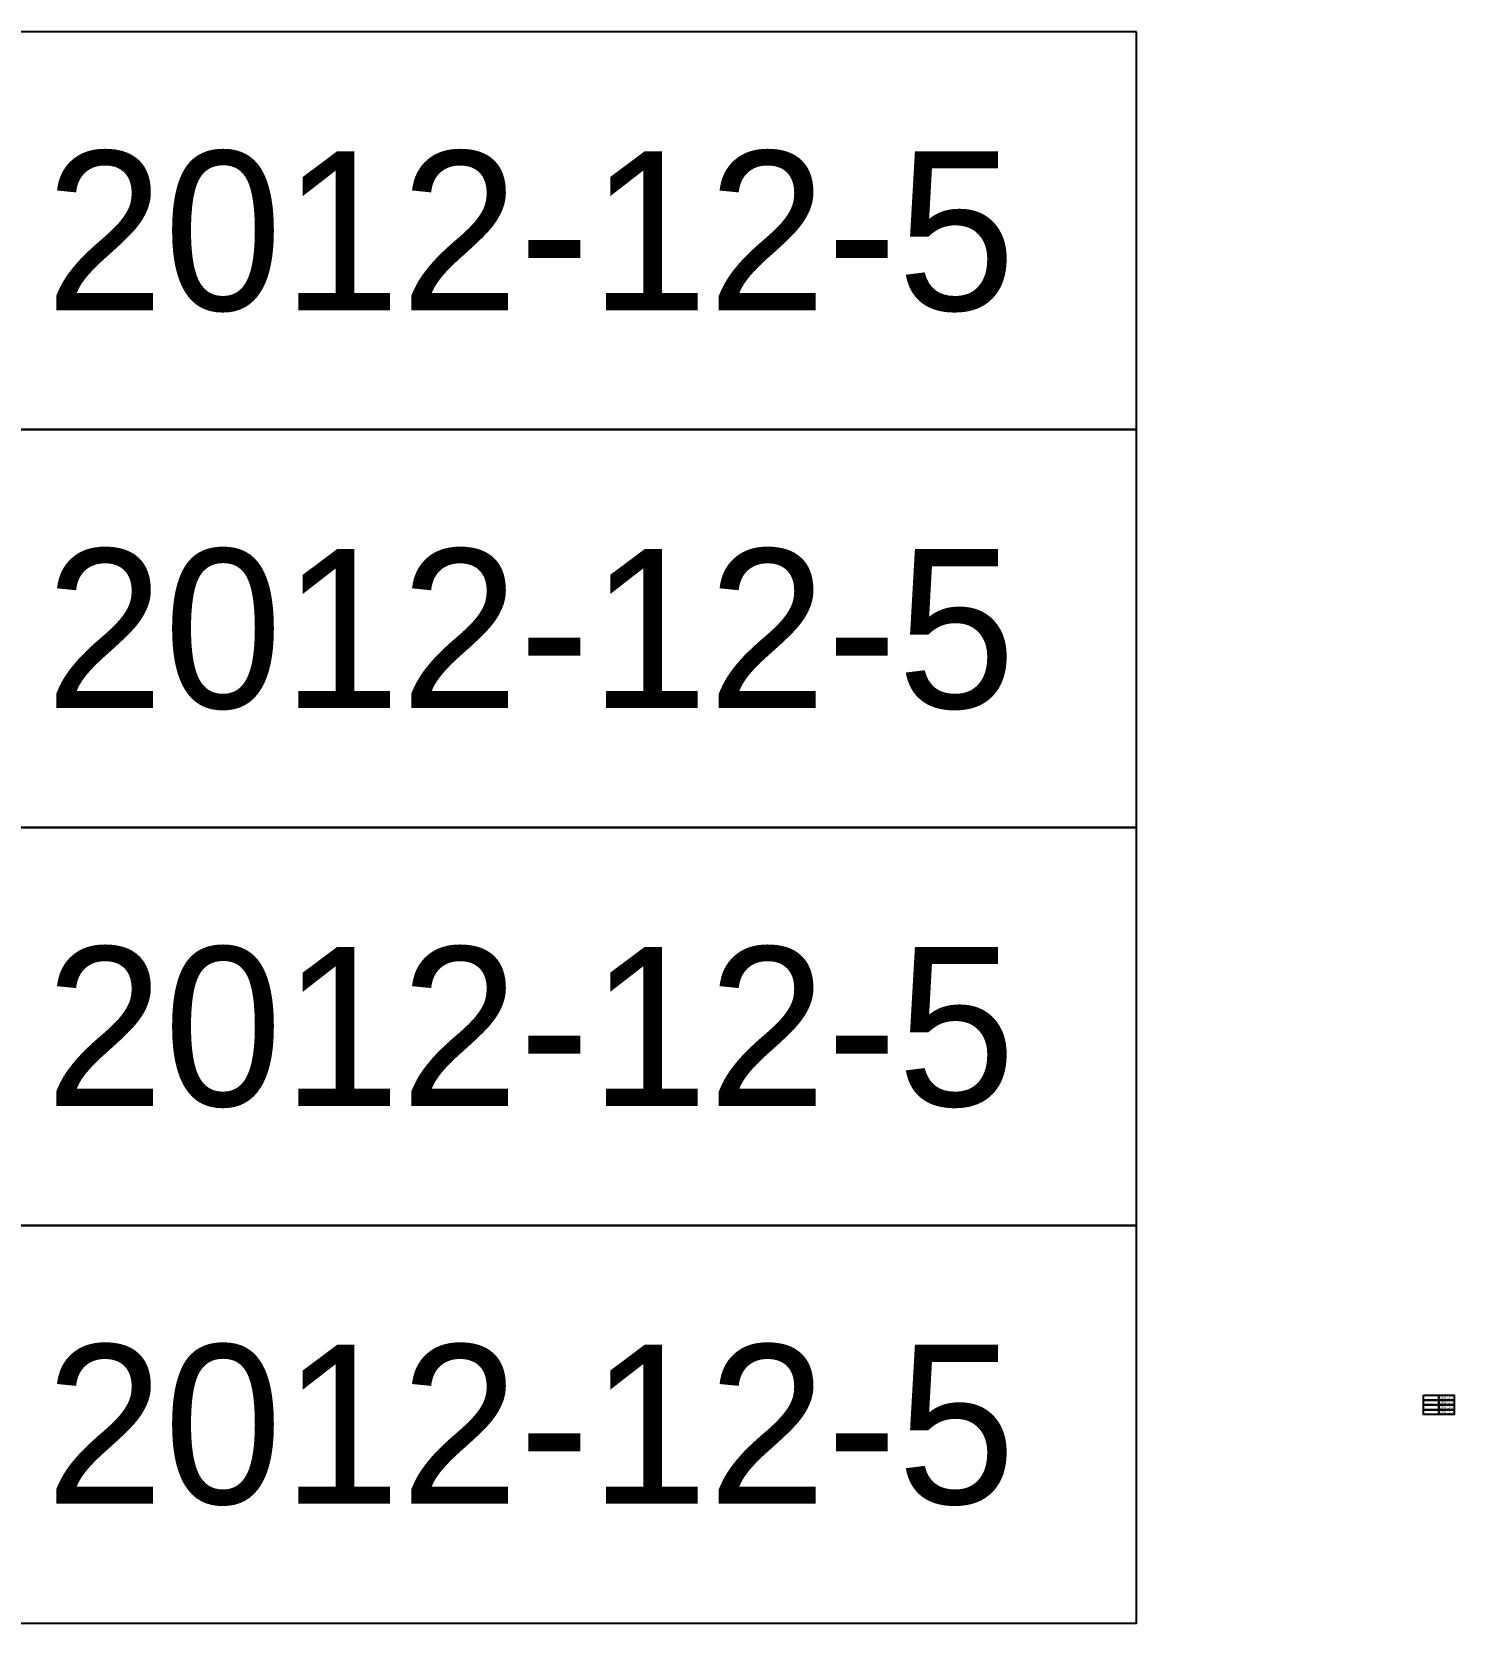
# Model space of a CAD drawing. Header units: millimetres. Extents: x 760 to 2269, y -311 to 627.
# Drawn here: x 1468 to 2269, y -311 to 584 of the extents above; entities that cross this region are included whole.
import ezdxf

# ---------------------------------------------------------------- set-up
doc = ezdxf.new("R2010")
doc.units = ezdxf.units.MM

msp = doc.modelspace()

# ---------------------------------------------------------------- linework, layer by layer
for points in [[(2090.001914410625, 584.2862371860708), (1424.800797646775, 584.2862371860708), (1424.800797646775, 360.4420372001166), (2090.001914410625, 360.4420372001166)], [(2090.001914410625, 360.4420372001166), (1424.800797646775, 360.4420372001166), (1424.800797646775, 136.5978372141624), (2090.001914410625, 136.5978372141624)], [(2090.001914410625, 136.5978372141623), (1424.800797646775, 136.5978372141623), (1424.800797646775, -87.2463627717919), (2090.001914410625, -87.2463627717919)], [(2090.001914410625, -87.24636277179195), (1424.800797646775, -87.24636277179195), (1424.800797646775, -311.0905627577462), (2090.001914410625, -311.0905627577462)], [(2251.534885859686, -182.8769596057709), (2260.171970003693, -182.8769596057709), (2260.171970003693, -185.5965041847267), (2251.534885859686, -185.5965041847267)], [(2251.534885859686, -185.5965041847267), (2260.171970003693, -185.5965041847267), (2260.171970003693, -188.3160487636824), (2251.534885859686, -188.3160487636824)], [(2260.171970003693, -182.8769596057709), (2268.809054147699, -182.8769596057709), (2268.809054147699, -185.5965041847267), (2260.171970003693, -185.5965041847267)], [(2260.171970003693, -185.5965041847267), (2268.809054147699, -185.5965041847267), (2268.809054147699, -188.3160487636824), (2260.171970003693, -188.3160487636824)], [(2251.534885859686, -188.3160487636824), (2260.171970003693, -188.3160487636824), (2260.171970003693, -191.0355933426381), (2251.534885859686, -191.0355933426381)], [(2251.534885859686, -191.0355933426381), (2260.171970003693, -191.0355933426381), (2260.171970003693, -193.7551379215938), (2251.534885859686, -193.7551379215938)], [(2260.171970003693, -188.3160487636824), (2268.809054147699, -188.3160487636824), (2268.809054147699, -191.0355933426381), (2260.171970003693, -191.0355933426381)], [(2260.171970003693, -191.0355933426381), (2268.809054147699, -191.0355933426381), (2268.809054147699, -193.7551379215938), (2260.171970003693, -193.7551379215938)]]:
    msp.add_lwpolyline(points, close=True)

# ---------------------------------------------------------------- texts
at = {"attachment_point": 1, "style": ''}
for insert, char_height, width in [((1476.157862139258, 517.1329771902846), 89.5376799943817, 177.3869644703599), ((1476.157862139258, 293.2887772043304), 89.5376799943817, 177.3869644703599), ((1476.157862139258, 69.44457721837614), 89.5376799943817, 177.3869644703599), ((1476.157862139258, -154.3996227675781), 89.5376799943817, 177.3869644703599), ((2261.035678418094, -183.6928229794577), 1.087817831582271, 2.303222438401766), ((2261.035678418094, -186.4123675584134), 1.087817831582271, 2.303222438401766), ((2261.035678418094, -189.1319121373691), 1.087817831582271, 2.303222438401766), ((2261.035678418094, -191.8514567163248), 1.087817831582271, 2.303222438401766)]:
    msp.add_mtext('2012-12-5', dxfattribs=dict(at, insert=insert, char_height=char_height, width=width))

doc.saveas('drawing.dxf')
